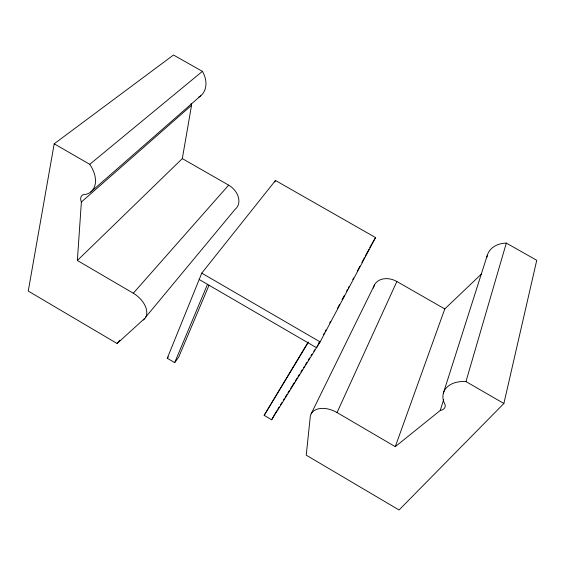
<?xml version="1.0" encoding="UTF-8"?>
<svg xmlns="http://www.w3.org/2000/svg" width="565" height="565" viewBox="0 0 565 565"><rect width="100%" height="100%" fill="white"/><g stroke="black" fill="none" stroke-linecap="round" stroke-linejoin="round"><path stroke-width="0.85" d="M143.305 320.016A20.149 12.656 39.2 0 0 146.822 312.502L146.547 310.016A20.149 12.656 39.2 0 0 133.291 293.235L77.37 260.486L81.374 202.016A8.772 5.756 45.5 0 1 82.991 194.748A26.668 17.55 47.5 0 0 89.75 164.33L202.397 71.352L173.49 55.017L54.198 143.8L28.25 291.067L117.103 343.52L144.435 318.66M77.37 260.486L182.318 158.603L191.549 105.302A7.119 5.516 50.5 0 1 191.203 103.402M506.318 243.098L465.963 381.587A27.494 18.673 18.1 0 0 445.206 404.9A9.019 6.081 20.3 0 1 440.248 410.458L395.281 446.668L337.037 412.556A20.495 13.037 26.7 0 0 316.231 409.512L314.112 410.628A20.495 13.037 26.7 0 0 310.136 417.994L306.237 455.171L399.067 509.983L503.881 403.481L536.75 260.296L506.318 243.098A22.099 17.515 11.6 0 0 486.868 257.315M440.248 410.458L443.68 399.582M443.37 393.162L487.277 255.345M395.281 446.668L444.782 308.949L481.521 273.933M209.022 285.269L178.738 357.045L174.67 362.617L167.261 358.259L201.762 273.142L275.487 180.489L375.577 237.583L320.122 341.903L271.68 419.781L264.166 415.353L308.229 341.952M174.67 362.617L207.496 284.329M274.816 181.994L275.487 180.489M337.037 412.556L396.87 281.504L444.782 308.949M311.153 413.82L374.574 284.746M323.491 334.593L324.317 333.039M325.143 331.486L325.97 329.932M329.692 322.947L330.518 321.4M337.538 308.2L339.607 304.323M342.086 299.669L344.149 295.785M346.628 291.13L347.454 289.577M348.28 288.023L349.106 286.476M352.828 279.491L353.655 277.938M357.377 270.953L359.856 266.292M361.918 262.414L364.397 257.76M365.223 256.206L368.945 249.222M369.771 247.668L371.735 243.974M271.68 419.781L274.562 414.449M264.166 415.353L308.052 342.807M372.13 243.232L375.577 237.583M274.978 413.693L276.822 410.72M277.747 409.23L279.131 406.998M280.515 404.766L281.907 402.541M283.291 400.31L284.216 398.819M285.134 397.336L286.985 394.363M287.91 392.873L289.294 390.641M290.678 388.409L294.372 382.463M295.297 380.98L297.141 378.006M298.066 376.516L299.45 374.284M300.841 372.06L302.226 369.828M303.61 367.596L304.535 366.106M305.453 364.623L306.844 362.391M308.229 360.159L309.613 357.935M310.997 355.703L311.922 354.213M313.773 351.239L314.691 349.756M318.385 343.803L319.776 341.578L316.499 347.722L199.184 279.498M167.261 358.259L168.299 356.875M145.558 317.297L235.104 209.304A16.604 12.508 41.5 0 0 238.868 202.072L238.847 199.777A16.604 12.508 41.5 0 0 228.656 185.143L182.318 158.603M117.103 343.52L119.928 340.158M133.291 293.235L228.656 185.143M81.374 202.016L191.549 105.302M90.817 191.923L200.745 95.767M54.198 143.8L89.75 164.33M465.963 381.587L503.881 403.481M201.762 273.142L320.122 341.903M373.514 288.065A16.844 12.811 24 0 1 377.314 281.497L379.2 280.275A16.844 12.811 24 0 1 396.87 281.504M202.397 71.352A21.541 16.682 53.2 0 1 198.619 97.187"/></g></svg>
